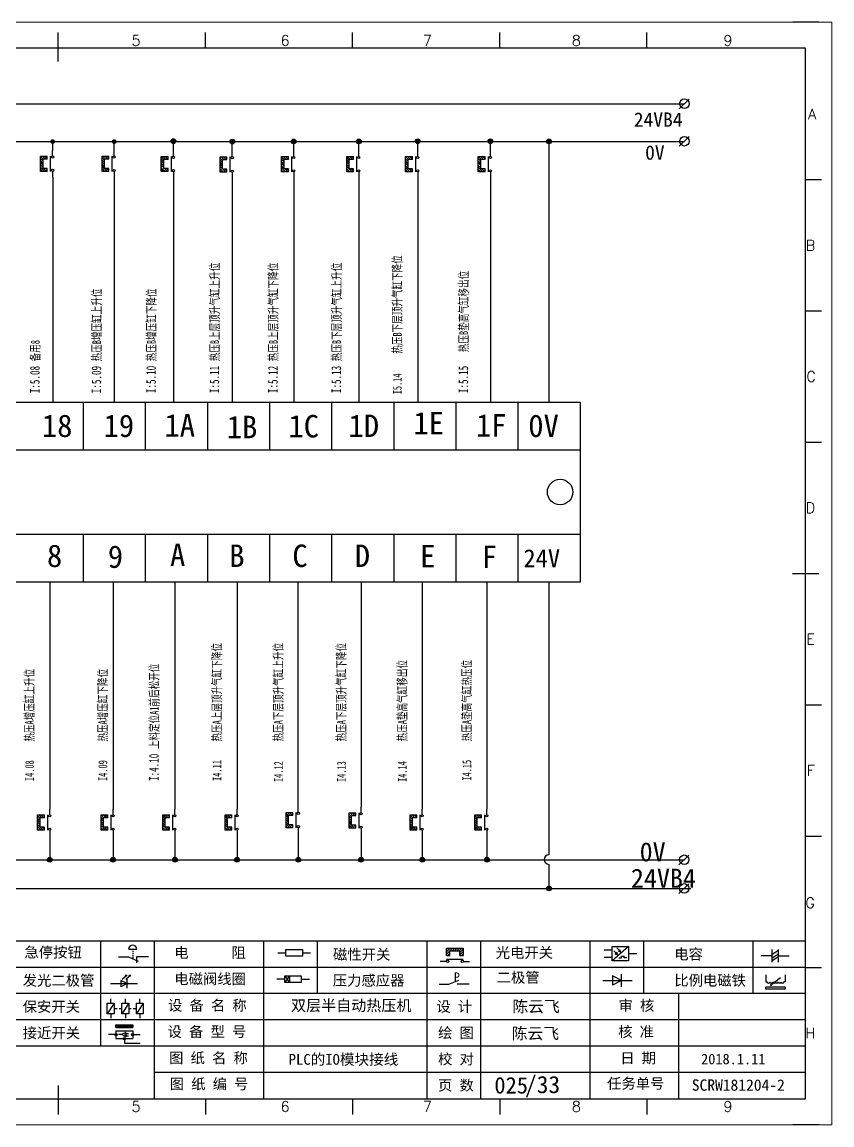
# Model space of a CAD drawing. Extents: x 38255 to 47052, y -6758 to -3353.
# Drawn here: x 40070.1 to 40239.6, y -5388.1 to -5157.1 of the extents above; entities that cross this region are included whole.
import ezdxf
from ezdxf.enums import TextEntityAlignment as Align

# ---------------------------------------------------------------- set-up
doc = ezdxf.new("R2010")
doc.units = 0
doc.header["$MEASUREMENT"] = 0
doc.layers.add('AE_BOR', color=1, linetype='Continuous')
doc.layers.add('电气图内容', color=7, linetype='Continuous')
doc.layers.add('frame', color=7, linetype='Continuous', lineweight=15)
doc.styles.add('WD', font='romans.shx', dxfattribs={"bigfont": 'gbcbig.shx'})
doc.styles.add('宋', font='', dxfattribs={"width": 0.7})
doc.styles.add('样式 0', font='')
doc.styles.add('汉字', font='')
doc.styles.get('宋').set_extended_font_data('SimSun')
doc.styles.get('样式 0').set_extended_font_data('KaiTi_GB2312')
doc.styles.get('汉字').set_extended_font_data('新宋体')

# ---------------------------------------------------------------- blocks, each defined once
blk = doc.blocks.new('磁性开关')
at = {"linetype": 'ByBlock'}
h = blk.add_hatch(dxfattribs=at)
h.set_pattern_fill('ANSI31', color=256, scale=0.1, style=0)
h.set_pattern_definition([(45, (0, 0), (-0.224506403, 0.224506403), [])])
h.paths.add_polyline_path([(-1910.88, -776.69), (-1910.88, -775.29), (-1907.69, -775.29), (-1907.69, -776.69), (-1908.31, -776.69), (-1908.31, -775.79), (-1910.25, -775.79), (-1910.25, -776.69)])
for p, q in [((-1910.88, -776.69), (-1910.88, -775.29)), ((-1910.88, -775.29), (-1907.69, -775.29)), ((-1910.88, -776.69), (-1910.25, -776.69)), ((-1910.25, -776.69), (-1910.25, -775.79)), ((-1910.25, -775.79), (-1908.31, -775.79)), ((-1908.31, -776.69), (-1908.31, -775.79)), ((-1908.31, -776.69), (-1907.69, -776.69)), ((-1907.69, -775.29), (-1907.69, -776.69)), ((-1910.91, -777.81), (-1912.09, -777.81)), ((-1910.88, -777.39), (-1907.69, -777.39)), ((-1907.66, -777.81), (-1906.48, -777.81))]:
    blk.add_line(p, q, dxfattribs=at)
for centre in [(-1910.68, -777.81), (-1907.88, -777.81)]:
    blk.add_circle(centre, 0.225, dxfattribs=at)
blk = doc.blocks.new('光电开关')
at = {"linetype": 'ByBlock'}
h = blk.add_hatch(dxfattribs=at)
h.set_pattern_fill('ANSI31', color=256, scale=0.01, style=0)
h.set_pattern_definition([(45, (0.172267, 0), (-0.0224506403, 0.0224506403), [])])
h.paths.add_polyline_path([(-1882.44, -776.34), (-1882.5, -775.91), (-1882.68, -776.07)])
h.paths.add_polyline_path([(-1882.86, -776.23), (-1882.44, -776.34), (-1882.68, -776.07)])
h.paths.add_polyline_path([(-1883.05, -776.88), (-1883.11, -776.45), (-1883.29, -776.61)])
h.paths.add_polyline_path([(-1883.47, -776.77), (-1883.05, -776.88), (-1883.29, -776.61)])
for p, q in [((-1884.01, -775.96), (-1885.56, -775.96)), ((-1880.91, -775.3), (-1884.01, -778.05)), ((-1883.75, -776.09), (-1883.05, -776.88)), ((-1883.11, -776.45), (-1883.47, -776.77)), ((-1883.05, -776.88), (-1883.47, -776.77)), ((-1883.14, -775.55), (-1882.44, -776.34)), ((-1883.05, -776.88), (-1883.11, -776.45)), ((-1882.5, -775.91), (-1882.86, -776.23)), ((-1882.44, -776.34), (-1882.86, -776.23)), ((-1882.44, -776.34), (-1882.5, -775.91)), ((-1879.37, -776.67), (-1880.91, -776.67)), ((-1884.01, -777.39), (-1885.56, -777.39)), ((-1882.78, -777.47), (-1882.23, -777.47)), ((-1882.23, -777.47), (-1882.23, -777.14)), ((-1882.23, -777.14), (-1881.78, -777.14)), ((-1881.78, -777.47), (-1881.78, -777.14)), ((-1881.23, -777.47), (-1881.78, -777.47))]:
    blk.add_line(p, q, dxfattribs=at)
blk.add_lwpolyline([(-1884.01, -775.3), (-1880.91, -775.3), (-1880.91, -778.05), (-1884.01, -778.05)], close=True, dxfattribs=at)
blk = doc.blocks.new('电磁阀线圈')
at = {"linetype": 'ByBlock'}
for p, q in [((-1854.61, -796.54), (-1856.17, -796.54)), ((-1854.61, -795.92), (-1853.75, -797.16)), ((-1853.75, -795.92), (-1854.61, -797.16)), ((-1853.75, -795.92), (-1853.75, -797.16)), ((-1851.53, -796.54), (-1849.97, -796.54))]:
    blk.add_line(p, q, dxfattribs=at)
blk.add_lwpolyline([(-1854.61, -795.92), (-1851.53, -795.92), (-1851.53, -797.16), (-1854.61, -797.16)], close=True, dxfattribs=at)
blk = doc.blocks.new('压力感应器')
at = {"linetype": 'ByBlock'}
for p, q in [((-1815.59, -777.73), (-1813.71, -776.93)), ((-1817.44, -777.73), (-1815.59, -777.73)), ((-1811.78, -777.73), (-1814.05, -777.73))]:
    blk.add_line(p, q, dxfattribs=at)
at = {"linetype": 'ByBlock', "insert": (-1814.65, -775.48), "char_height": 1.68, "width": 1.2242, "attachment_point": 1}
blk.add_mtext('{\\fNSimSun|b0|i0|c134|p49;P}', dxfattribs=at)
blk = doc.blocks.new('二极管')
at = {"linetype": 'ByBlock'}
for p, q in [((-1787.52, -776.77), (-1781.92, -776.77)), ((-1783.97, -776.77), (-1785.69, -775.9)), ((-1785.69, -775.9), (-1785.69, -777.65)), ((-1783.97, -776.77), (-1785.69, -777.65)), ((-1783.97, -777.99), (-1783.97, -775.56))]:
    blk.add_line(p, q, dxfattribs=at)
blk = doc.blocks.new('电容')
at = {"linetype": 'ByBlock'}
for p, q in [((-1756.08, -782.99), (-1756.08, -780.56)), ((-1754.86, -780.79), (-1756.08, -781.55)), ((-1754.86, -782.99), (-1754.86, -780.56)), ((-1756.08, -781.77), (-1758.13, -781.77)), ((-1754.86, -781.44), (-1756.08, -782.2)), ((-1754.86, -781.99), (-1756.08, -782.75)), ((-1754.86, -781.77), (-1752.81, -781.77))]:
    blk.add_line(p, q, dxfattribs=at)
blk = doc.blocks.new('发光二极管')
at = {"linetype": 'ByBlock'}
for p, q in [((-1755.78, -785.92), (-1754.89, -785.14)), ((-1754.89, -785.14), (-1755.2, -785.22)), ((-1755.2, -785.22), (-1755.01, -785.43)), ((-1755.08, -785.92), (-1754.18, -785.14)), ((-1754.89, -785.14), (-1755.01, -785.43)), ((-1754.18, -785.14), (-1754.49, -785.22)), ((-1754.49, -785.22), (-1754.31, -785.43)), ((-1754.18, -785.14), (-1754.31, -785.43)), ((-1758.01, -786.77), (-1752.89, -786.77)), ((-1754.84, -786.77), (-1756.04, -786.16)), ((-1756.04, -786.16), (-1756.04, -787.39)), ((-1754.84, -786.77), (-1756.04, -787.39)), ((-1754.84, -787.63), (-1754.84, -785.92))]:
    blk.add_line(p, q, dxfattribs=at)
blk = doc.blocks.new('比例电磁阀')
at = {"linetype": 'ByBlock'}
for p, q in [((-1757.26, -775.38), (-1757.26, -776.71)), ((-1757.26, -776.71), (-1757.05, -776.71)), ((-1754.5, -775.98), (-1756.35, -777.44)), ((-1753.58, -776.71), (-1753.8, -776.71)), ((-1753.58, -775.38), (-1753.58, -776.71)), ((-1753.6, -777.73), (-1757.25, -777.73)), ((-1757.25, -778.13), (-1757.25, -777.73)), ((-1753.6, -778.13), (-1757.25, -778.13)), ((-1756.35, -777.44), (-1756.25, -777.25)), ((-1756.35, -777.44), (-1756.15, -777.38)), ((-1756.15, -777.38), (-1756.25, -777.25)), ((-1753.6, -777.73), (-1753.6, -778.13))]:
    blk.add_line(p, q, dxfattribs=at)
for centre in [(-1756.78, -776.71), (-1756.24, -776.71), (-1755.7, -776.71), (-1755.15, -776.71), (-1754.61, -776.71), (-1754.07, -776.71)]:
    blk.add_arc(centre, 0.271, 180, 0, dxfattribs=at)
blk = doc.blocks.new('保安开关')
at = {"linetype": 'ByBlock'}
for p, q in [((-1757.33, -790.79), (-1758.6, -792.81)), ((-1757.96, -790.79), (-1757.96, -789.97)), ((-1754.54, -790.79), (-1755.81, -792.81)), ((-1755.17, -790.79), (-1755.17, -789.97)), ((-1751.75, -790.79), (-1753.02, -792.81)), ((-1752.39, -790.79), (-1752.39, -789.97)), ((-1757.96, -792.81), (-1757.96, -793.62)), ((-1757.33, -791.8), (-1756.72, -791.8)), ((-1756.35, -791.8), (-1755.89, -791.8)), ((-1755.17, -792.81), (-1755.17, -793.62)), ((-1754.52, -791.8), (-1754.06, -791.8)), ((-1753.69, -791.8), (-1753.08, -791.8)), ((-1752.39, -792.81), (-1752.39, -793.62))]:
    blk.add_line(p, q, dxfattribs=at)
for points in [[(-1758.6, -790.79), (-1757.33, -790.79), (-1757.33, -792.81), (-1758.6, -792.81)], [(-1755.81, -790.79), (-1754.54, -790.79), (-1754.54, -792.81), (-1755.81, -792.81)], [(-1753.02, -790.79), (-1751.75, -790.79), (-1751.75, -792.81), (-1753.02, -792.81)]]:
    blk.add_lwpolyline(points, close=True, dxfattribs=at)
blk = doc.blocks.new('接近开关')
at = {"linetype": 'ByBlock'}
h = blk.add_hatch(dxfattribs=at)
h.set_pattern_fill('ANSI31', color=256, scale=0.01, style=0)
h.set_pattern_definition([(45, (-89.131516, -30.795668), (-0.0224506403, 0.0224506403), [])])
h.paths.add_polyline_path([(-1516.96, -1123.35), (-1516.96, -1122.85), (-1513.76, -1122.85), (-1513.76, -1123.35)])
for p, q in [((-1516.96, -1123.35), (-1516.96, -1122.85)), ((-1516.96, -1122.85), (-1513.76, -1122.85)), ((-1516.96, -1123.35), (-1513.76, -1123.35)), ((-1513.76, -1122.85), (-1513.76, -1123.35)), ((-1517.18, -1124.71), (-1518.36, -1124.71)), ((-1516.96, -1123.95), (-1513.76, -1123.95)), ((-1516.96, -1123.95), (-1516.96, -1125.47)), ((-1516.96, -1125.47), (-1513.76, -1125.47)), ((-1515.91, -1124.71), (-1516.45, -1124.71)), ((-1515.11, -1124.31), (-1515.91, -1124.71)), ((-1515.11, -1125.11), (-1515.91, -1124.71)), ((-1515.33, -1124.53), (-1515.17, -1124.53)), ((-1515.33, -1124.88), (-1515.17, -1124.88)), ((-1515.25, -1124.45), (-1515.25, -1124.61)), ((-1515.11, -1124.31), (-1515.11, -1125.11)), ((-1515.11, -1124.48), (-1514.58, -1124.48)), ((-1515.11, -1124.94), (-1514.58, -1124.94)), ((-1513.76, -1123.95), (-1513.76, -1125.47)), ((-1513.54, -1124.71), (-1512.36, -1124.71)), ((-1515.36, -1125.69), (-1515.36, -1126.36)), ((-1515.36, -1126.36), (-1512.36, -1126.36))]:
    blk.add_line(p, q, dxfattribs=at)
for centre in [(-1516.96, -1124.71), (-1515.36, -1125.47), (-1513.76, -1124.71)]:
    blk.add_circle(centre, 0.225, dxfattribs=at)
blk = doc.blocks.new('电阻')
at = {"linetype": 'ByBlock'}
for p, q in [((-3.09, 0), (-1.57, 0)), ((1.57, 0), (3.09, 0))]:
    blk.add_line(p, q, dxfattribs=at)
blk.add_lwpolyline([(-1.57, 0.63), (1.57, 0.63), (1.57, -0.63), (-1.57, -0.63)], close=True, dxfattribs=at)
blk = doc.blocks.new('急停按钮')
at = {"linetype": 'ByBlock'}
for p, q in [((-1.86, 0), (0, 0)), ((0, 0), (1.88, -0.81)), ((0.06, 1.45), (1.61, 1.45)), ((0.83, 1.45), (0.83, 1.24)), ((0.83, 1.07), (0.83, 0.85)), ((0.83, 0.68), (0.83, 0.47)), ((0.83, 0.29), (0.83, 0.08)), ((3.81, 0), (1.54, 0)), ((1.54, 0), (1.54, -1.15)), ((0.83, -0.09), (0.83, -0.24))]:
    blk.add_line(p, q, dxfattribs=at)
blk.add_arc((0.83, 1.45), 0.774, 0, 180)
blk = doc.blocks.new('电控横A4')
for p, q in [((292, -5), (5, -5)), ((292, -205), (292, -5)), ((10.03, -205), (289.53, -205)), ((130.8, -205), (190.75, -205)), ((190.75, -205), (259.54, -205))]:
    blk.add_line(p, q)
at = {"linetype": 'ByBlock'}
for p, q in [((292, -175), (5, -175)), ((292, -180), (5, -180)), ((292, -185), (5, -185)), ((292, -190), (5, -190)), ((292, -195), (5, -195)), ((292, -200), (168.03, -200))]:
    blk.add_line(p, q, dxfattribs=at)
at = {"color": 0, "lineweight": -2}
for p, q in [((157.79, -175), (157.79, -195)), ((168.03, -175), (168.03, -204.92)), ((188.84, -175), (188.84, -185)), ((199.08, -175), (199.08, -185)), ((219.89, -175), (219.89, -185)), ((230.12, -175), (230.12, -185)), ((250.93, -175), (250.93, -185)), ((261.17, -175), (261.17, -185)), ((281.98, -175), (281.98, -185)), ((188.84, -185), (188.84, -204.92)), ((219.89, -185), (219.89, -205)), ((230.12, -185), (230.12, -205)), ((250.93, -185), (250.93, -205)), ((267.79, -185), (267.79, -205))]:
    blk.add_line(p, q, dxfattribs=at)
at = {"color": 0, "ltscale": 2}
for p, q in [((292, -205), (292, -183.55)), ((259.54, -205), (289.53, -205)), ((259.54, -205), (292, -205))]:
    blk.add_line(p, q, dxfattribs=at)
at = {"layer": 'AE_BOR', "color": 1, "lineweight": 15}
for p, q in [((0, 0), (297, 0)), ((297, 0), (297, -210)), ((297, -210), (0, -210))]:
    blk.add_line(p, q, dxfattribs=at)
at = {"layer": 'AE_BOR'}
for p, q in [((149.78, -5), (149.78, -2)), ((177.78, -5), (177.78, -2)), ((205.78, -5), (205.78, -2)), ((233.78, -5), (233.78, -2)), ((261.78, -5), (261.78, -2)), ((292, -30), (295, -30)), ((292, -55), (295, -55)), ((292, -80), (295, -80)), ((292, -130), (295, -130)), ((292, -155), (295, -155)), ((292, -180), (295, -180)), ((149.78, -205), (149.78, -208)), ((177.78, -205), (177.78, -208)), ((205.78, -205), (205.78, -208)), ((233.78, -205), (233.78, -208)), ((261.78, -205), (261.78, -208))]:
    blk.add_line(p, q, dxfattribs=at)
at = {"layer": 'AE_BOR', "lineweight": 30}
for p, q in [((294.53, 0), (289.53, 0)), ((294.53, -210), (289.53, -210))]:
    blk.add_line(p, q, dxfattribs=at)
at = {"layer": 'AE_BOR', "color": 2, "lineweight": 30}
for p, q in [((149.78, -7.5), (149.78, -2.5)), ((289.5, -105), (294.5, -105)), ((149.78, -202.5), (149.78, -207.5)), ((149.78, -205), (149.78, -207.5))]:
    blk.add_line(p, q, dxfattribs=at)
for name, p in [('急停按钮', (163.12, -177.98)), ('电阻', (194.66, -177.22))]:
    blk.add_blockref(name, p)
at = {"linetype": 'ByBlock'}
for name, p in [('磁性开关', (2134.53, 598.96)), ('光电开关', (2139.22, 599.27)), ('电容', (2041.69, 603.98)), ('发光二极管', (1917.72, 603.69)), ('电磁阀线圈', (2047.53, 614.3)), ('压力感应器', (2039.72, 594.52)), ('二极管', (2040.91, 594.27)), ('比例电磁阀', (2041.69, 593.98)), ('保安开关', (1917.72, 603.98)), ('接近开关', (1677.72, 931.9))]:
    blk.add_blockref(name, p, dxfattribs=at)
at = {"char_height": 2, "attachment_point": 1, "style": '汉字'}
for s, insert in [('{\\fKaiTi_GB2312|b0|i0|c134|p49;急停按钮}', (143.35, -176.12)), ('{\\fKaiTi_GB2312|b0|i0|c134|p49;电      阻}', (171.86, -176.19)), ('{\\fKaiTi_GB2312|b0|i0|c134|p49;磁性开关}', (202.07, -176.53)), ('{\\fKaiTi_GB2312|b0|i0|c134|p49;光电开关}', (233.02, -176.19)), ('{\\fKaiTi_GB2312|b0|i0|c134|p49;电容}', (267, -176.48)), ('{\\fKaiTi_GB2312|b0|i0|c134|p49;发光二极管}', (143.02, -181.48)), ('{\\fKaiTi_GB2312|b0|i0|c134|p49;电磁阀线圈}', (171.86, -181.19)), ('{\\fKaiTi_GB2312|b0|i0|c134|p49;压力感应器}', (202.02, -181.47)), ('{\\fKaiTi_GB2312|b0|i0|c134|p49;二极管}', (233.2, -180.91)), ('{\\fKaiTi_GB2312|b0|i0|c134|p49;比例电磁铁}', (267, -181.48)), ('{\\fKaiTi_GB2312|b0|i0|c134|p49;保安开关}', (143.02, -186.48)), ('{\\fKaiTi_GB2312|b0|i0|c134|p0;设 备 名 称}', (170.65, -186.24)), ('{\\fKaiTi_GB2312|b0|i0|c134|p0;设 计}', (221.72, -186.46)), ('{\\fKaiTi_GB2312|b0|i0|c134|p0;审 核}', (256.39, -186.25)), ('{\\fKaiTi_GB2312|b0|i0|c134|p0;设 备 型 号}', (170.58, -191.24)), ('{\\fKaiTi_GB2312|b0|i0|c134|p0;核 准}', (256.32, -191.25)), ('{\\fKaiTi_GB2312|b0|i0|c134|p49;接近开关}', (143.02, -191.48)), ('{\\fKaiTi_GB2312|b0|i0|c134|p0;绘 图}', (222.05, -191.46)), ('{\\fKaiTi_GB2312|b0|i0|c134|p0;图 纸 名 称}', (170.86, -196.24)), ('{\\fKaiTi_GB2312|b0|i0|c134|p0;校 对}', (222.05, -196.46)), ('{\\fKaiTi_GB2312|b0|i0|c134|p0;日 期}', (256.72, -196.25)), ('{\\fKaiTi_GB2312|b0|i0|c134|p0;图 纸 编 号}', (170.98, -201.2)), ('{\\fKaiTi_GB2312|b0|i0|c134|p0;页 数}', (222.05, -201.46)), ('{\\fKaiTi_GB2312|b0|i0|c134|p0;任务单号}', (254.22, -201.1))]:
    blk.add_mtext(s, dxfattribs=dict(at, insert=insert))
at = {"attachment_point": 1}
for s, insert, char_height, width in [('{\\fSimSun|b0|i0|c134|p2;双层半自动热压机}', (194.08, -186.2), 2.1, 34.3007), ('{\\fKaiTi_GB2312|b0|i0|c134|p49;陈云飞', (236.21, -186.34), 2.2, 21.4865), ('{\\fKaiTi_GB2312|b0|i0|c134|p49;陈云飞}', (236.08, -191.47), 2.2, 20.0113), ('{\\fKaiTi_GB2312|b0|i0|c134|p49;2018.1.11}', (272.1, -196.45), 2, 60.2542)]:
    blk.add_mtext(s, dxfattribs=dict(at, insert=insert, char_height=char_height, width=width))
at = {"layer": 'AE_BOR', "style": 'WD'}
for s, p in [('5', (164.59, -4.5)), ('6', (192.94, -4.5)), ('7', (220.04, -4.5)), ('8', (248.37, -4.5)), ('9', (277.23, -4.5)), ('5', (164.59, -207.5)), ('6', (192.94, -207.5)), ('7', (220.04, -207.5)), ('8', (248.37, -207.5)), ('9', (277.23, -207.5))]:
    blk.add_text(s, height=2, dxfattribs=at).set_placement(p, align=Align.CENTER)
for s, p in [('A', (294.03, -17.5)), ('B', (293.84, -42.5)), ('C', (293.93, -67.5)), ('D', (293.84, -92.5)), ('E', (293.74, -117.5)), ('F', (293.74, -142.5)), ('F', (293.74, -142.5)), ('G', (293.74, -167.72)), ('H', (293.84, -192.5))]:
    blk.add_text(s, height=2, dxfattribs=at).set_placement(p, align=Align.MIDDLE_RIGHT)
at = {"layer": 'frame', "lineweight": 0, "insert": (236.38, -200.67), "char_height": 3.271, "width": 42.6764, "attachment_point": 1, "style": '样式 0'}
blk.add_mtext(' /33', dxfattribs=at)
at = {"layer": '电气图内容', "color": 7, "insert": (270.63, -201.32), "char_height": 2.3665, "attachment_point": 1}
blk.add_mtext('\\pxi-0.125,sm1,ql;{\\f宋体|b0|i0|c134|p2;\\H0.916667x;\\C256;SCRW181204-2^I^I^I', dxfattribs=at)

msp = doc.modelspace()

# ---------------------------------------------------------------- hatches: boundary and pattern name
at = {"lineweight": -2}
h = msp.add_hatch(color=0, dxfattribs=at)
edge = h.paths.add_edge_path()
edge.add_arc((40076.489, -5182.108), 0.5, 0, 360)
h = msp.add_hatch(color=0, dxfattribs=at)
edge = h.paths.add_edge_path()
edge.add_arc((40089.367, -5182.113), 0.5, 0, 360)
h = msp.add_hatch(color=0, dxfattribs=at)
edge = h.paths.add_edge_path()
edge.add_arc((40101.752, -5182.033), 0.5, 0, 360)
h = msp.add_hatch(color=0, dxfattribs=at)
edge = h.paths.add_edge_path()
edge.add_arc((40114.09, -5182.122), 0.5, 0, 360)
h = msp.add_hatch(color=0, dxfattribs=at)
edge = h.paths.add_edge_path()
edge.add_arc((40126.939, -5182.075), 0.5, 0, 360)
h = msp.add_hatch(color=0, dxfattribs=at)
edge = h.paths.add_edge_path()
edge.add_arc((40140.574, -5182.075), 0.5, 0, 360)
h = msp.add_hatch(color=0, dxfattribs=at)
edge = h.paths.add_edge_path()
edge.add_arc((40152.895, -5182.056), 0.5, 0, 360)
h = msp.add_hatch(color=0, dxfattribs=at)
edge = h.paths.add_edge_path()
edge.add_arc((40168.107, -5182.056), 0.5, 0, 360)
h = msp.add_hatch(color=0, dxfattribs=at)
edge = h.paths.add_edge_path()
edge.add_arc((40180.375, -5182.087), 0.5, 0, 360)
h = msp.add_hatch(color=0, dxfattribs=at)
edge = h.paths.add_edge_path()
edge.add_arc((40075.868, -5332.527), 0.5, 0, 360)
h = msp.add_hatch(color=0, dxfattribs=at)
edge = h.paths.add_edge_path()
edge.add_arc((40089.14, -5332.527), 0.5, 0, 360)
h = msp.add_hatch(color=0, dxfattribs=at)
edge = h.paths.add_edge_path()
edge.add_arc((40102.066, -5332.527), 0.5, 0, 360)
h = msp.add_hatch(color=0, dxfattribs=at)
edge = h.paths.add_edge_path()
edge.add_arc((40115.09, -5332.527), 0.5, 0, 360)
h = msp.add_hatch(color=0, dxfattribs=at)
edge = h.paths.add_edge_path()
edge.add_arc((40127.902, -5332.527), 0.5, 0, 360)
h = msp.add_hatch(color=0, dxfattribs=at)
edge = h.paths.add_edge_path()
edge.add_arc((40141.045, -5332.527), 0.5, 0, 360)
h = msp.add_hatch(color=0, dxfattribs=at)
edge = h.paths.add_edge_path()
edge.add_arc((40153.837, -5332.527), 0.5, 0, 360)
h = msp.add_hatch(color=0, dxfattribs=at)
edge = h.paths.add_edge_path()
edge.add_arc((40167.375, -5332.527), 0.5, 0, 360)
h = msp.add_hatch(color=0, dxfattribs=at)
edge = h.paths.add_edge_path()
edge.add_arc((40180.375, -5338.546), 0.5, 0, 360)

# ---------------------------------------------------------------- linework, layer by layer
at = {"color": 0, "lineweight": -2}
for p, q in [((39943.731, -5174.215), (40208.657, -5174.215)), ((40207.594, -5175.224), (40209.721, -5173.206)), ((40207.594, -5183.096), (40209.721, -5181.079)), ((39943.795, -5182.087), (40144.353, -5182.087)), ((40076.489, -5183.947), (40076.489, -5182.108)), ((40089.367, -5183.951), (40089.367, -5182.113)), ((40101.752, -5184.005), (40101.752, -5182.033)), ((40114.09, -5184.094), (40114.09, -5182.122)), ((40126.939, -5184.048), (40126.939, -5182.075)), ((40140.574, -5184.048), (40140.574, -5182.075)), ((40144.353, -5182.087), (40208.657, -5182.087)), ((40152.895, -5184.028), (40152.895, -5182.056)), ((40168.107, -5184.028), (40168.107, -5182.056)), ((40180.375, -5182.087), (40180.375, -5236.664)), ((40082.875, -5236.664), (40082.875, -5246.664)), ((40095.875, -5236.664), (40095.875, -5246.664)), ((40108.875, -5236.664), (40108.875, -5246.664)), ((40121.875, -5236.664), (40121.875, -5246.664)), ((40134.875, -5236.664), (40134.875, -5246.664)), ((40147.875, -5236.664), (40147.875, -5246.664)), ((40160.875, -5236.664), (40160.875, -5246.664)), ((40173.875, -5236.664), (40173.875, -5246.664)), ((39965.875, -5246.664), (40186.875, -5246.664)), ((39965.875, -5264.368), (40186.875, -5264.368)), ((40082.875, -5264.368), (40082.875, -5274.368)), ((40095.875, -5264.368), (40095.875, -5274.368)), ((40108.875, -5264.368), (40108.875, -5274.368)), ((40121.875, -5264.368), (40121.875, -5274.368)), ((40134.875, -5264.368), (40134.875, -5274.368)), ((40147.875, -5264.368), (40147.875, -5274.368)), ((40160.875, -5264.368), (40160.875, -5274.368)), ((40173.875, -5264.368), (40173.875, -5274.368)), ((40075.868, -5274.368), (40075.868, -5321.913)), ((40089.14, -5274.368), (40089.14, -5322.052)), ((40102.066, -5274.368), (40102.066, -5321.913)), ((40115.09, -5274.368), (40115.09, -5321.913)), ((40141.045, -5274.368), (40141.045, -5321.51)), ((40153.837, -5274.368), (40153.837, -5321.913)), ((40167.375, -5274.368), (40167.375, -5321.913)), ((40180.375, -5274.368), (40180.375, -5331.496)), ((40075.868, -5327.525), (40075.868, -5332.527)), ((40089.14, -5327.525), (40089.14, -5332.527)), ((40102.066, -5327.525), (40102.066, -5332.527)), ((40115.09, -5327.525), (40115.09, -5332.527)), ((40127.902, -5327.025), (40127.902, -5332.527)), ((40141.045, -5327.122), (40141.045, -5332.527)), ((40153.837, -5327.525), (40153.837, -5332.527)), ((40167.375, -5327.525), (40167.375, -5332.527)), ((39945.536, -5332.533), (40208.657, -5332.533)), ((40180.375, -5333.496), (40180.375, -5338.546)), ((40207.55, -5333.583), (40209.677, -5331.565)), ((40207.55, -5339.588), (40209.677, -5337.57)), ((39945.536, -5338.538), (40210.041, -5338.538))]:
    msp.add_line(p, q, dxfattribs=at)
for p, q in [((40076.489, -5189.558), (40076.489, -5236.685)), ((40089.367, -5189.563), (40089.367, -5236.689)), ((40101.752, -5189.617), (40101.752, -5236.64)), ((40114.09, -5189.706), (40114.09, -5236.729)), ((40126.939, -5189.659), (40126.939, -5236.683)), ((40140.574, -5189.659), (40140.574, -5236.683)), ((40152.895, -5189.64), (40152.895, -5236.663)), ((40168.107, -5189.64), (40168.107, -5236.663)), ((40127.902, -5321.413), (40127.902, -5274.362))]:
    msp.add_line(p, q)
msp.add_lwpolyline([(39965.875, -5236.664), (40186.875, -5236.664), (40186.875, -5274.368), (39965.875, -5274.368)], close=True, dxfattribs=at)
for centre, radius in [((40208.721, -5174.174), 1), ((40208.721, -5182.046), 1), ((40101.752, -5182.033), 0.5), ((40114.09, -5182.122), 0.5), ((40126.939, -5182.075), 0.5), ((40140.574, -5182.075), 0.5), ((40152.895, -5182.056), 0.5), ((40168.107, -5182.056), 0.5), ((40180.375, -5182.087), 0.5), ((40182.703, -5255.516), 2.672), ((40075.868, -5332.527), 0.5), ((40089.14, -5332.527), 0.5), ((40102.066, -5332.527), 0.5), ((40115.09, -5332.527), 0.5), ((40127.902, -5332.527), 0.5), ((40141.045, -5332.527), 0.5), ((40153.837, -5332.527), 0.5), ((40167.375, -5332.527), 0.5), ((40208.677, -5332.533), 1), ((40180.375, -5338.546), 0.5), ((40208.677, -5338.538), 1)]:
    msp.add_circle(centre, radius, dxfattribs=at)
msp.add_arc((40180.375, -5332.496), 1, 90, 270, dxfattribs=at)

# ---------------------------------------------------------------- block references
at = {"xscale": 1.1, "yscale": 1.1, "zscale": 1.1}
msp.add_blockref('电控横A4', (39912.897, -5157.079), dxfattribs=at)
at = {"linetype": 'ByBlock', "rotation": 89.99999999999999}
for p in [(39298.675, -3277.47), (39311.554, -3277.475), (39323.939, -3277.529), (39336.276, -3277.618), (39349.126, -3277.571), (39362.761, -3277.571), (39375.081, -3277.552), (39390.294, -3277.552), (39298.054, -3415.437), (39311.326, -3415.437), (39324.253, -3415.437), (39337.277, -3415.437), (39350.089, -3414.937), (39363.231, -3415.034), (39376.023, -3415.437), (39389.562, -3415.437)]:
    msp.add_blockref('磁性开关', p, dxfattribs=at)

# ---------------------------------------------------------------- texts
at = {"color": 0, "lineweight": -2}
msp.add_text('24V', height=3.7652, dxfattribs=at).set_placement((40175.015, -5271.268))
at = {"color": 0, "lineweight": -2, "attachment_point": 1}
for s, insert, char_height, width in [('24VB4', (40198.127, -5176.013), 3, 14.27309), ('0V', (40200.493, -5182.911), 3, 14.27309), ('1E', (40151.997, -5238.745), 4.7064, 7.20347), ('18', (40074.228, -5239.277), 4.7064, 7.20347), ('19', (40087.143, -5239.277), 4.7064, 7.20347), ('1A', (40099.887, -5239.189), 4.7064, 7.20347), ('1B', (40112.928, -5239.543), 4.7064, 7.20347), ('1C', (40125.84, -5239.366), 4.7064, 7.20347), ('1D', (40138.41, -5239.277), 4.7064, 7.20347), ('1F', (40165.075, -5239.189), 4.7064, 7.20347), ('0V', (40176.037, -5239.277), 4.7064, 7.20347), ('8', (40075.291, -5266.514), 4.706, 7.20347), ('9', (40088.029, -5266.691), 4.706, 7.20347), ('A', (40101.052, -5266.337), 4.706, 7.20347), ('B', (40113.454, -5266.514), 4.706, 7.20347), ('C', (40126.647, -5266.514), 4.706, 7.20347), ('D', (40139.722, -5266.514), 4.706, 7.20347), ('E', (40153.41, -5266.603), 4.706, 7.20347), ('F', (40166.309, -5266.719), 4.706, 7.20347), ('0V', (40199.35, -5328.877), 4, 14.27309), ('24VB4', (40197.521, -5334.409), 4, 14.27309)]:
    msp.add_mtext(s, dxfattribs=dict(at, insert=insert, char_height=char_height, width=width))
at = {"color": 0, "lineweight": -2, "char_height": 2, "width": 71.79445, "style": '宋'}
for s, insert, attachment_point, rotation in [('\\pxi-0.125,sm1,ql,t4.125;{\\f宋体|b0|i0|c134|p2;\\H0.916667x;\\C256;I5.14\\C255;^I热压B下层顶升气缸下降位^I', (40147.706, -5234.793), 1, 90), ('I:5.11 {\\f宋体|b0|i0|c134|p2;\\H0.916667x;\\C256;热压B上层顶升气缸上升位}', (40109.331, -5234.793), 1, 90), ('I:5.12 {\\f宋体|b0|i0|c134|p2;\\H0.916667x;\\C256;热压B上层顶升气缸下降位}', (40121.587, -5234.793), 1, 90), ('I:5.13 {\\f宋体|b0|i0|c134|p2;\\H0.916667x;\\C256;热压B下层顶升气缸上升位}', (40134.848, -5234.793), 1, 90), ('I:5.15   {\\f宋体|b0|i0|c134|p2;\\H0.916667x;\\C256;热压B垫高气缸移出位}', (40161.443, -5234.793), 1, 90), ('I:5.09 {\\f宋体|b0|i0|c134|p2;\\H0.916667x;\\C256;热压B增压缸上升位}', (40084.63, -5234.819), 1, 90), ('I:5.10 {\\f宋体|b0|i0|c134|p2;\\H0.916667x;\\C256;热压B增压缸下降位}', (40096.07, -5234.793), 1, 90), ('I:5.08 {\\f宋体|b0|i0|c134|p2;\\H0.916667x;\\C256;备用8}', (40071.751, -5234.814), 1, 90), ('\\pxsm1,ql,t4.125;{\\f宋体|b0|i0|c134|p2;\\H0.916667x;\\C256;I4.11^I热压A上层顶升气缸下降位\\C250;^I}', (40112.024, -5316.023), 7, 90.0531), ('\\pxi-0.125,sm1,ql,t4.125;{\\f宋体|b0|i0|c134|p2;\\H0.916667x;\\C256;I4.12^I热压A下层顶升气缸上升位^I', (40124.89, -5316.011), 7, 90.0531), ('\\pxi-0.125,sm1,ql,t4.125;{\\f宋体|b0|i0|c134|p2;\\H0.916667x;\\C256;I4.13^I热压A下层顶升气缸下降位^I', (40138.069, -5315.999), 7, 90.0531), ('I:4.10 {\\H0.91667x;\\C256;上料定位A1前后松开位}', (40098.9, -5316.035), 7, 90.0531), ('\\pxi-0.125,sm1,ql,t4.125;{\\f宋体|b0|i0|c134|p2;\\H0.916667x;\\C256;I4.14^I热压A垫高气缸移出位^I', (40150.806, -5315.987), 7, 90.0531), ('\\pxsm1,ql,t4.125;{\\f宋体|b0|i0|c134|p2;\\H0.916667x;\\C256;I4.15^I热压A垫高气缸热压位^I}', (40164.316, -5315.975), 7, 90.0531), ('\\pxsm1,ql,t4.125;{\\f宋体|b0|i0|c134|p2;\\H0.916667x;\\C256;I4.08^I热压A增压缸上升位^I}', (40072.781, -5316.06), 7, 90.0531), ('\\pxsm1,ql,t4.125;{\\f宋体|b0|i0|c134|p2;\\H0.916667x;\\C256;I4.09^I热压A增压缸下降位^I}', (40088.126, -5316.045), 7, 90.0531)]:
    msp.add_mtext(s, dxfattribs=dict(at, insert=insert, attachment_point=attachment_point, rotation=rotation))
at = {"layer": 'frame', "lineweight": 0, "insert": (40125.901, -5373.22), "char_height": 2.24553, "width": 24.66245, "attachment_point": 1}
msp.add_mtext('{\\fKaiTi_GB2312|b0|i0|c134|p49;\\H0.999999x;PLC的IO模块接线}', dxfattribs=at)
at = {"layer": 'frame', "lineweight": 0, "insert": (40168.936, -5378.046), "char_height": 3.4547, "width": 17.21263, "attachment_point": 1, "style": '样式 0'}
msp.add_mtext('025', dxfattribs=at)

doc.saveas('drawing.dxf')
